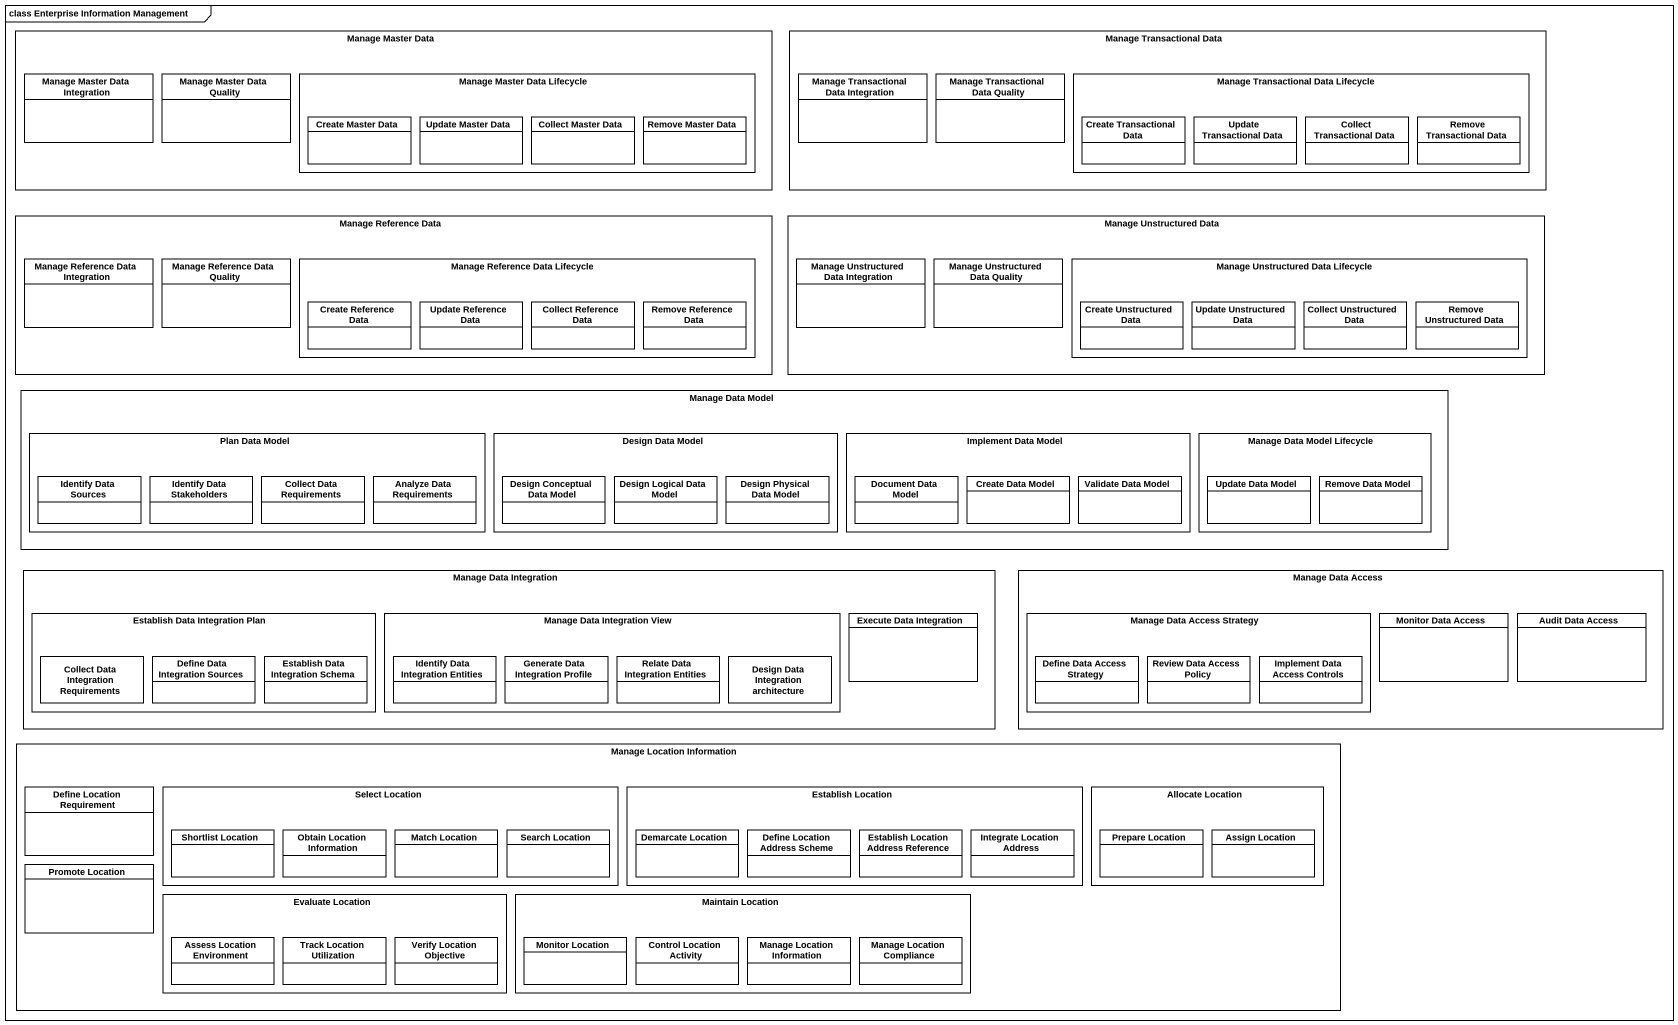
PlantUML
@startuml
mainframe class Enterprise Information Management
hide circle
hide empty members
rectangle "Manage Master Data" as Manage_Master_Data {
  class "Manage Master Data Integration" as Manage_Master_Data_2 #FFFFFF
  class "Manage Master Data Quality" as Manage_Master_Data_Quality #FFFFFF
  rectangle "Manage Master Data Lifecycle" as Manage_Master_Data_Lifecycle #FFFFFF {
    class "Create Master Data" as Create_Master_Data #FFFFFF
    class "Update Master Data" as Update_Master_Data #FFFFFF
    class "Collect Master Data" as Collect_Master_Data #FFFFFF
    class "Remove Master Data" as Remove_Master_Data #FFFFFF
  }
}
rectangle "Manage Transactional Data" as Manage_Transactional_Data {
  class "Manage Transactional Data Integration" as Manage_Transactional_Data_2 #FFFFFF
  class "Manage Transactional Data Quality" as Manage_Transactional_Data_3 #FFFFFF
  rectangle "Manage Transactional Data Lifecycle" as Manage_Transactional_Data_4 #FFFFFF {
    class "Create Transactional Data" as Create_Transactional_Data #FFFFFF
    class "Update Transactional Data" as Update_Transactional_Data #FFFFFF
    class "Collect Transactional Data" as Collect_Transactional_Data #FFFFFF
    class "Remove Transactional Data" as Remove_Transactional_Data #FFFFFF
  }
}
rectangle "Manage Reference Data" as Manage_Reference_Data {
  class "Manage Reference Data Integration" as Manage_Reference_Data_2 #FFFFFF
  class "Manage Reference Data Quality" as Manage_Reference_Data_3 #FFFFFF
  rectangle "Manage Reference Data Lifecycle" as Manage_Reference_Data_4 #FFFFFF {
    class "Create Reference Data" as Create_Reference_Data #FFFFFF
    class "Update Reference Data" as Update_Reference_Data #FFFFFF
    class "Collect Reference Data" as Collect_Reference_Data #FFFFFF
    class "Remove Reference Data" as Remove_Reference_Data #FFFFFF
  }
}
rectangle "Manage Unstructured Data" as Manage_Unstructured_Data {
  class "Manage Unstructured Data Integration" as Manage_Unstructured_Data_2 #FFFFFF
  class "Manage Unstructured Data Quality" as Manage_Unstructured_Data_3 #FFFFFF
  rectangle "Manage Unstructured Data Lifecycle" as Manage_Unstructured_Data_4 #FFFFFF {
    class "Create Unstructured Data" as Create_Unstructured_Data #FFFFFF
    class "Update Unstructured Data" as Update_Unstructured_Data #FFFFFF
    class "Collect Unstructured Data" as Collect_Unstructured_Data #FFFFFF
    class "Remove Unstructured Data" as Remove_Unstructured_Data #FFFFFF
  }
}
rectangle "Manage Data Model" as Manage_Data_Model {
  rectangle "Plan Data Model" as Plan_Data_Model #FFFFFF {
    class "Identify Data Sources" as Identify_Data_Sources #FFFFFF
    class "Identify Data Stakeholders" as Identify_Data_Stakeholders #FFFFFF
    class "Collect Data Requirements" as Collect_Data_Requirements #FFFFFF
    class "Analyze Data Requirements" as Analyze_Data_Requirements #FFFFFF
  }
  rectangle "Design Data Model" as Design_Data_Model #FFFFFF {
    class "Design Conceptual Data Model" as Design_Conceptual_Data_Model #FFFFFF
    class "Design Logical Data Model" as Design_Logical_Data_Model #FFFFFF
    class "Design Physical Data Model" as Design_Physical_Data_Model #FFFFFF
  }
  rectangle "Implement Data Model" as Implement_Data_Model #FFFFFF {
    class "Document Data Model" as Document_Data_Model #FFFFFF
    class "Create Data Model" as Create_Data_Model #FFFFFF
    class "Validate Data Model" as Validate_Data_Model #FFFFFF
  }
  rectangle "Manage Data Model Lifecycle" as Manage_Data_Model_Lifecycle #FFFFFF {
    class "Update Data Model" as Update_Data_Model #FFFFFF
    class "Remove Data Model" as Remove_Data_Model #FFFFFF
  }
}
rectangle "Manage Data Integration" as Manage_Data_Integration {
  rectangle "Establish Data Integration Plan" as Establish_Data_Integration #FFFFFF {
    class "Collect Data Integration Requirements" as Collect_Data_Integration #FFFFFF
    class "Define Data Integration Sources" as Define_Data_Integration #FFFFFF
    class "Establish Data Integration Schema" as Establish_Data_Integration_2 #FFFFFF
  }
  rectangle "Manage Data Integration View" as Manage_Data_Integration_View #FFFFFF {
    class "Identify Data Integration Entities" as Identify_Data_Integration #FFFFFF
    class "Generate Data Integration Profile" as Generate_Data_Integration #FFFFFF
    class "Relate Data Integration Entities" as Relate_Data_Integration #FFFFFF
    class "Design Data Integration architecture" as Design_Data_Integration #FFFFFF
  }
  class "Execute Data Integration" as Execute_Data_Integration #FFFFFF
}
rectangle "Manage Data Access" as Manage_Data_Access {
  rectangle "Manage Data Access Strategy" as Manage_Data_Access_Strategy #FFFFFF {
    class "Define Data Access Strategy" as Define_Data_Access_Strategy #FFFFFF
    class "Review Data Access Policy" as Review_Data_Access_Policy #FFFFFF
    class "Implement Data Access Controls" as Implement_Data_Access #FFFFFF
  }
  class "Monitor Data Access" as Monitor_Data_Access #FFFFFF
  class "Audit Data Access" as Audit_Data_Access #FFFFFF
}
rectangle "Manage Location Information" as Manage_Location_Information {
  class "Define Location Requirement" as Define_Location_Requirement #FFFFFF
  rectangle "Select Location" as Select_Location #FFFFFF {
    class "Shortlist Location" as Shortlist_Location #FFFFFF
    class "Obtain Location Information" as Obtain_Location_Information #FFFFFF
    class "Match Location" as Match_Location #FFFFFF
    class "Search Location" as Search_Location #FFFFFF
  }
  rectangle "Establish Location" as Establish_Location #FFFFFF {
    class "Demarcate Location" as Demarcate_Location #FFFFFF
    class "Define Location Address Scheme" as Define_Location_Address #FFFFFF
    class "Establish Location Address Reference" as Establish_Location_Address #FFFFFF
    class "Integrate Location Address" as Integrate_Location_Address #FFFFFF
  }
  rectangle "Allocate Location" as Allocate_Location #FFFFFF {
    class "Prepare Location" as Prepare_Location #FFFFFF
    class "Assign Location" as Assign_Location #FFFFFF
  }
  class "Promote Location" as Promote_Location #FFFFFF
  rectangle "Evaluate Location" as Evaluate_Location #FFFFFF {
    class "Assess Location Environment" as Assess_Location_Environment #FFFFFF
    class "Track Location Utilization" as Track_Location_Utilization #FFFFFF
    class "Verify Location Objective" as Verify_Location_Objective #FFFFFF
  }
  rectangle "Maintain Location" as Maintain_Location #FFFFFF {
    class "Monitor Location" as Monitor_Location #FFFFFF
    class "Control Location Activity" as Control_Location_Activity #FFFFFF
    class "Manage Location Information" as Manage_Location_Information_2 #FFFFFF
    class "Manage Location Compliance" as Manage_Location_Compliance #FFFFFF
  }
}
@enduml
